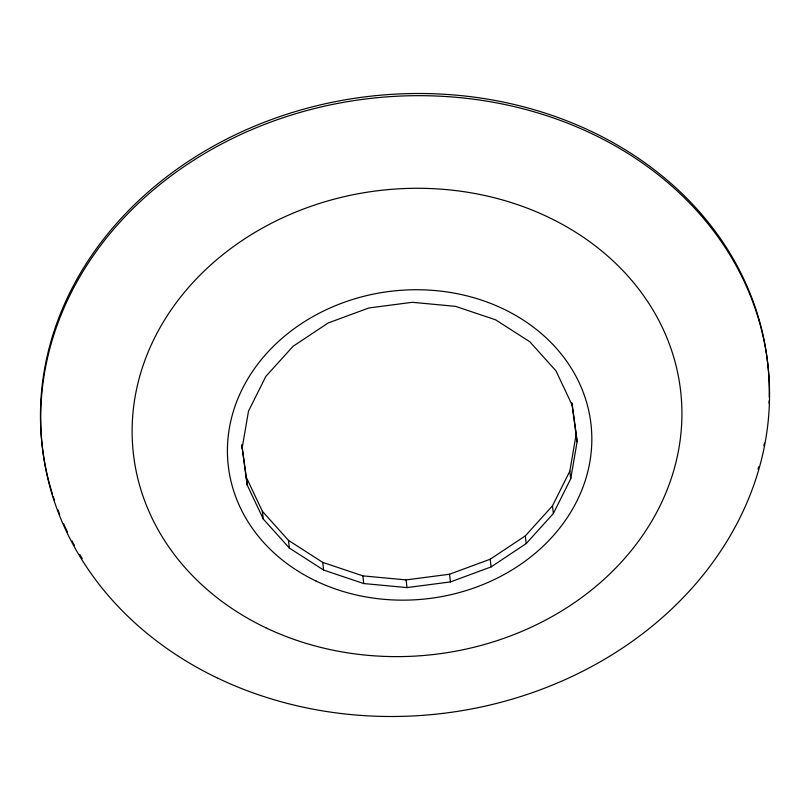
<?xml version="1.0" encoding="UTF-8"?>
<svg xmlns="http://www.w3.org/2000/svg" width="810" height="810" viewBox="0 0 810 810"><rect width="100%" height="100%" fill="white"/><g stroke="black" fill="none" stroke-linecap="round" stroke-linejoin="round"><path stroke-width="1.21" d="M242.139 448.112L248.518 411.075L265.882 376.356L293.048 346.315L328.151 322.988L368.803 307.972L412.239 302.302L455.503 306.342L495.629 319.828L529.902 341.84L555.984 370.889L572.083 404.97L577.105 441.784L570.726 478.811L553.362 513.53L526.196 543.581L491.093 566.909L450.441 581.914L407.005 587.594L363.741 583.554L323.615 570.068L289.342 548.046L263.26 519.008L247.161 484.917L241.755 444.811M570.726 478.811L569.835 471.126L576.224 434.099L572.032 403.421M241.917 445.328L246.27 477.232L262.379 511.323L288.451 540.361L322.724 562.383L362.85 575.87L406.114 579.909L449.55 574.229L490.212 559.214L525.315 535.896L552.471 505.845L569.835 471.126M576.224 434.099L577.105 441.784M571.83 402.772L572.083 404.97M552.471 505.845L553.362 513.53M525.315 535.896L526.196 543.581M490.212 559.214L491.093 566.909M449.55 574.229L450.441 581.914M406.114 579.909L407.005 587.594M362.85 575.87L363.741 583.554M322.724 562.383L323.615 570.068M288.451 540.361L289.342 548.046M262.379 511.323L263.26 519.008M246.27 477.232L247.161 484.917M769.156 400.748A365.097 309.623 -6.6 0 1 769.065 403.238M764.356 443.222A365.097 309.623 -6.6 0 1 763.86 445.713M758.727 466.702A365.097 309.623 -6.6 0 1 758.008 469.132M82.316 558.637A365.097 309.623 -6.6 0 1 79.633 554.303M74.51 545.474A365.097 309.623 -6.6 0 1 72.06 540.989M67.432 531.897A365.097 309.623 -6.6 0 1 63.666 523.827M59.707 514.502A365.097 309.623 -6.6 0 1 57.864 509.804M54.462 500.357A365.097 309.623 -6.6 0 1 53.288 496.803M52.529 494.434A365.097 309.623 -6.6 0 1 360.794 97.413A365.097 309.623 -6.6 0 1 769.247 397.042M218.001 678.284A365.097 309.623 -6.6 0 0 769.5 399.208A365.097 309.623 -6.6 0 0 227.873 140.758A365.097 309.623 -6.6 0 0 218.001 678.284M265.862 627.79A275.41 233.564 -6.6 0 0 681.888 417.261A275.41 233.564 -6.6 0 0 273.304 222.304A275.41 233.564 -6.6 0 0 265.862 627.79M316.062 581.043A182.544 154.811 -6.6 0 0 591.806 441.511A182.544 154.811 -6.6 0 0 320.993 312.285A182.544 154.811 -6.6 0 0 316.062 581.043"/></g></svg>
